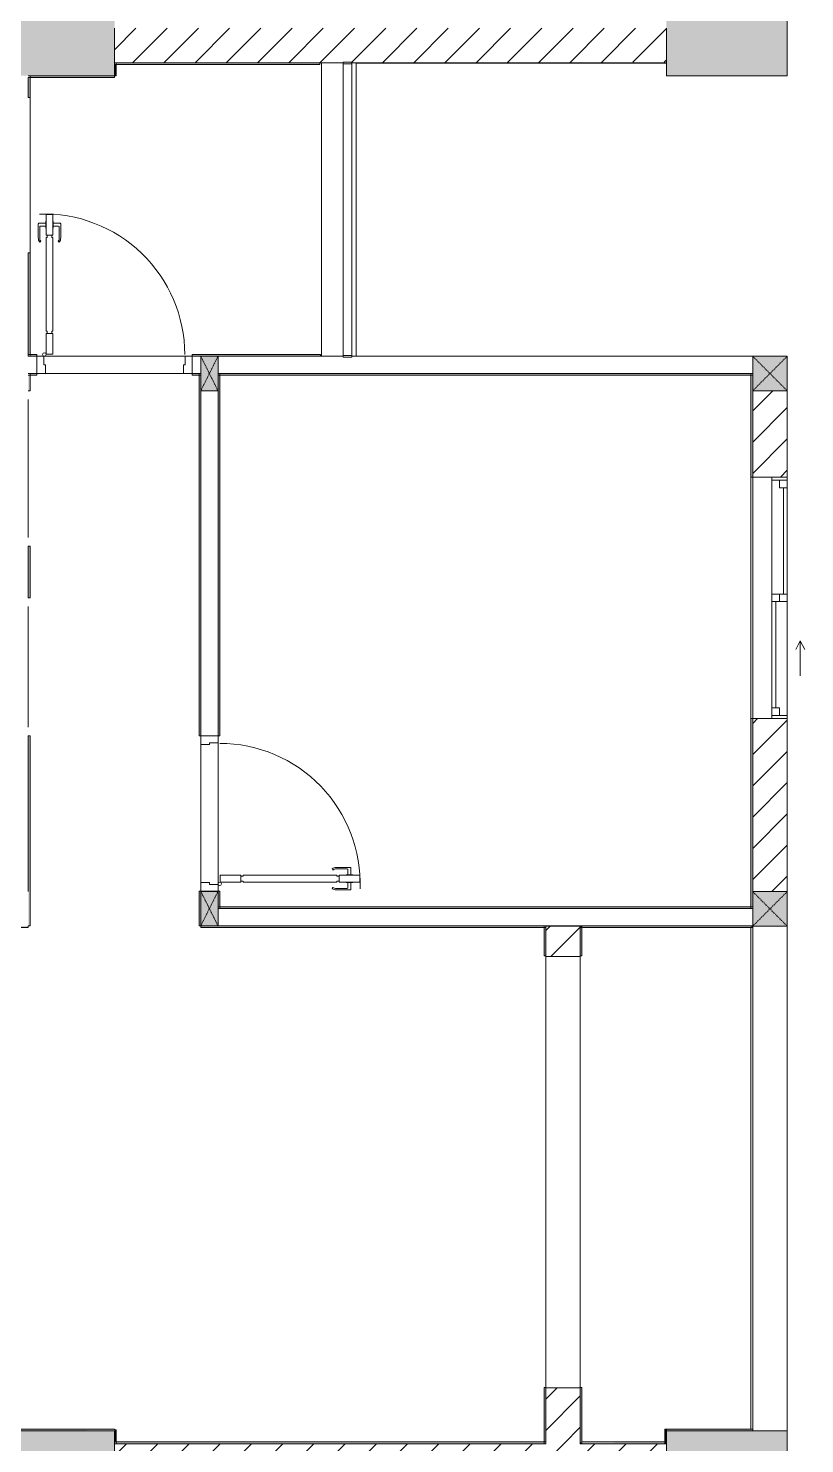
# Model space of a CAD drawing. Header units: millimetres. Extents: x 42054 to 236235, y 253 to 78637.
# Drawn here: x 231733 to 236235, y 53637 to 61837 of the extents above; entities that cross this region are included whole.
import ezdxf

# ---------------------------------------------------------------- set-up
doc = ezdxf.new("R2010")
doc.units = ezdxf.units.MM
doc.linetypes.add('IMPORT-Dash _2_', pattern=[6, 3, -3])
for name, color, linetype, lineweight in [('A-DETL-GENF-7', 130, 'Continuous', 9), ('A-DOOR-2', 130, 'Continuous', 9), ('A-FLOR-1', 130, 'Continuous', 9), ('A-FLOR-HRAL-4', 130, 'Continuous', 9), ('A-GLAZ-5', 130, 'Continuous', 9), ('A-WALL-1', 130, 'Continuous', 9), ('A-WALL-PATT-3', 130, 'Continuous', 9), ('A_1404_dwg-1', 130, 'Continuous', 9), ('I-WALL', 130, 'Continuous', 9), ('I-WALL-1', 130, 'Continuous', 9), ('S-COLS-1', 130, 'Continuous', 9), ('S-COLS-10', 130, 'IMPORT-Dash _2_', 9), ('S-COLS-2', 130, 'Continuous', 9), ('S-COLS-4', 130, 'Continuous', 9), ('S-COLS-HDLN-1', 130, 'IMPORT-Dash _2_', 9)]:
    doc.layers.add(name, color=color, linetype=linetype, lineweight=lineweight)
pattern_1 = [(45, (0, 0), (-90.50967, 90.50967), [])]

# ---------------------------------------------------------------- blocks, each defined once
blk = doc.blocks.new('A_1404_dwg_NCV_TKTC_KET CAU_rvt-1-TKTC_MB HOÀN THIỆN SÀN TẦNG 3-4-4819833-KeyPlan-CH1A')
at = {"layer": 'S-COLS-1'}
for points in [[(122862.6, 61561.9), (123352.6, 61561.9), (123352.6, 61911.9), (122052.6, 61911.9), (122052.6, 61561.9), (122742.6, 61561.9)], [(126552.6, 61561.9), (127252.6, 61561.9), (127252.6, 61911.9), (126552.6, 61911.9), (126552.6, 61578.1)], [(122852.6, 53361.9), (123352.6, 53361.9), (123352.6, 53711.9), (122052.6, 53711.9), (122052.6, 53361.9), (122752.6, 53361.9)], [(127252.6, 53361.9), (127252.6, 53711.9), (126552.6, 53711.9), (126552.6, 53361.9), (127052.6, 53361.9)]]:
    blk.add_hatch(color=256, dxfattribs=at).paths.add_polyline_path(points)
at = {"layer": 'A-FLOR-1'}
blk.add_line((124752.6, 61635.3), (126552.6, 61635.3), dxfattribs=at)
at = {"layer": 'S-COLS-2'}
for p, q in [((123352.6, 61636.9), (123352.6, 61836.9)), ((123352.6, 53436.9), (123352.6, 53636.9))]:
    blk.add_line(p, q, dxfattribs=at)
at = {"layer": 'S-COLS-2', "flags": 128}
for points in [[(126552.6, 61836.9), (126552.6, 61561.9), (127252.6, 61561.9), (127252.6, 61911.9), (127052.6, 61911.9)], [(126552.6, 53636.9), (126552.6, 53361.9), (127252.6, 53361.9), (127252.6, 53711.9), (127052.6, 53711.9)]]:
    blk.add_lwpolyline(points, dxfattribs=at)
blk = doc.blocks.new('A_1404_dwg_Railing - Railing-965958-TKTC_MB HOÀN THIỆN SÀN TẦNG 3-4-4819927-KeyPlan-CH1A')
at = {"layer": 'A-FLOR-HRAL-4'}
for p, q in [((127047.6, 56631.9), (127052.6, 56636.9)), ((127052.6, 56635.3), (127052.6, 56626.9)), ((126542.6, 53721.9), (126542.6, 53711.9)), ((126052.6, 53641.9), (126052.6, 53636.9)), ((126552.6, 53636.9), (126552.6, 53646.9))]:
    blk.add_line(p, q, dxfattribs=at)
at = {"layer": 'A-FLOR-HRAL-4', "flags": 128}
for points in [[(126062.6, 56626.9), (126052.6, 56636.9), (126052.6, 56626.9)], [(126552.6, 53721.9), (126542.6, 53721.9), (126552.6, 53711.9)], [(126057.6, 53641.9), (126052.6, 53636.9), (126062.6, 53636.9)], [(126542.6, 53636.9), (126552.6, 53636.9), (126542.6, 53646.9)]]:
    blk.add_lwpolyline(points, dxfattribs=at)
blk = doc.blocks.new('A_1404_dwg_DOOR_CW_01 CANH MO-PANEL KINH - DIW_01-900x2200-CỬA GỖ VÂN LAMINATE-553375-TKTC_MB HOÀN THIỆN SÀN TẦNG 3-4-4819841-KeyPlan-CH1A')
at = {"layer": 'A-DETL-GENF-7'}
for p, q in [((49614.6, 40123.9), (49614.6, 40203.4)), ((49657.6, 40207.4), (49618.6, 40207.4)), ((49622.6, 40186.4), (49622.6, 40123.9)), ((49657.6, 40190.4), (49626.6, 40190.4)), ((49701.6, 40207.4), (49740.6, 40207.4)), ((49701.6, 40190.4), (49732.6, 40190.4)), ((49736.6, 40186.4), (49736.6, 40123.9)), ((49744.6, 40123.9), (49744.6, 40203.4)), ((49622.7, 40098.1), (49629.3, 40102.7)), ((49736.4, 40098.1), (49729.9, 40102.7))]:
    blk.add_line(p, q, dxfattribs=at)
at = {"layer": 'A-DETL-GENF-7', "flags": 128}
for points in [[(49657.6, 40179.2), (49659.6, 40179.2), (49659.6, 40218.7), (49657.6, 40218.7)], [(49699.6, 40258.9), (49659.6, 40258.9), (49659.6, 40138.9), (49699.6, 40138.9)], [(49701.6, 40179.2), (49699.6, 40179.2), (49699.6, 40218.7), (49701.6, 40218.7)], [(49665.6, 39582.9), (49659.6, 39582.9), (49659.6, 40124.9), (49665.6, 40124.9), (49665.6, 40138.9), (49693.6, 40138.9), (49693.6, 40124.9), (49699.6, 40124.9), (49699.6, 39582.9), (49693.6, 39582.9), (49693.6, 39568.9), (49665.6, 39568.9)], [(49659.6, 39568.9), (49699.6, 39568.9), (49699.6, 39448.9), (49659.6, 39448.9)]]:
    blk.add_lwpolyline(points, close=True, dxfattribs=at)
at = {"layer": 'A-DETL-GENF-7'}
blk.add_circle((49709.6, 39446.9), 10, dxfattribs=at)
for centre, radius, start, end in [((49709.6, 39446.9), 814, 88, 180), ((49618.6, 40203.4), 4, 90, 180), ((49626.6, 40186.4), 4, 90, 180), ((49732.6, 40186.4), 4, 0, 90), ((49740.6, 40203.4), 4, 0, 90), ((49659.6, 40123.9), 45, 180, 215), ((49659.6, 40123.9), 37, 180, 215), ((49699.6, 40123.9), 37, 325, 0), ((49699.6, 40123.9), 45, 325, 0)]:
    blk.add_arc(centre, radius, start, end, dxfattribs=at)
at = {"layer": 'A-DOOR-2'}
blk.add_line((49709.6, 39436.9), (49684.6, 39436.9), dxfattribs=at)
at = {"layer": 'A-DOOR-2', "flags": 128}
for points in [[(48852.6, 39336.9), (48852.6, 39436.9), (48892.6, 39436.9), (48892.6, 39386.9), (48902.6, 39386.9), (48902.6, 39336.9)], [(49702.6, 39336.9), (49702.6, 39386.9), (49712.6, 39386.9), (49712.6, 39436.9), (49752.6, 39436.9), (49752.6, 39336.9)]]:
    blk.add_lwpolyline(points, close=True, dxfattribs=at)
blk = doc.blocks.new('A_1404_dwg_Railing - 50 x 10mm-901205-TKTC_MB HOÀN THIỆN SÀN TẦNG 3-4-4819863-KeyPlan-CH1A')
at = {"layer": 'A-FLOR-HRAL-4', "flags": 128}
blk.add_lwpolyline([(107982.6, 24611.9), (107982.6, 24561.9), (107972.6, 24561.9), (107972.6, 24611.9)], close=True, dxfattribs=at)
blk = doc.blocks.new('A_1404_dwg_Railing - Railing-1015808-TKTC_MB HOÀN THIỆN SÀN TẦNG 3-4-4819942-KeyPlan-CH1A')
at = {"layer": 'A-FLOR-HRAL-4'}
for p, q in [((124677.6, 61630.3), (124677.6, 59941.5)), ((124727.6, 59941.5), (124727.6, 61630.3))]:
    blk.add_line(p, q, dxfattribs=at)
at = {"rotation": 90.00000000000074}
for p in [(149289.4, -46342.3), (149289.4, -48041.1)]:
    blk.add_blockref('A_1404_dwg_Railing - 50 x 10mm-901205-TKTC_MB HOÀN THIỆN SÀN TẦNG 3-4-4819863-KeyPlan-CH1A', p, dxfattribs=at)
blk = doc.blocks.new('A_1404_dwg_G1_SOF - BO TRU - 100x200-746114-TKTC_MB HOÀN THIỆN SÀN TẦNG 3-4-4819846-KeyPlan-CH1A')
at = {"layer": 'S-COLS-1'}
blk.add_hatch(color=256, dxfattribs=at).paths.add_polyline_path([(49952.6, 40036.9), (49952.6, 40236.9), (49852.6, 40236.9), (49852.6, 40036.9)])
at = {"layer": 'S-COLS-1', "flags": 128}
blk.add_lwpolyline([(49852.6, 40036.9), (49852.6, 40236.9), (49952.6, 40236.9), (49952.6, 40036.9)], close=True, dxfattribs=at)
at = {"layer": 'S-COLS-HDLN-1'}
for p, q in [((49952.6, 40036.9), (49852.6, 40236.9)), ((49852.6, 40036.9), (49952.6, 40236.9))]:
    blk.add_line(p, q, dxfattribs=at)
blk = doc.blocks.new('A_1404_dwg_DOOR_CW_01 CANH MO-PANEL KINH - DIG_01-900x2200-CỬA NHÔM KÍNH-901226-TKTC_MB HOÀN THIỆN SÀN TẦNG 3-4-4819905-KeyPlan-CH1A')
at = {"layer": 'A-DETL-GENF-7'}
for p, q in [((37872.7, 26675.7), (37879.3, 26671.2)), ((37986.4, 26675.7), (37979.9, 26671.2)), ((37864.6, 26649.9), (37864.6, 26570.4)), ((37872.6, 26587.4), (37872.6, 26649.9)), ((37907.6, 26583.4), (37876.6, 26583.4)), ((37951.6, 26583.4), (37982.6, 26583.4)), ((37986.6, 26587.4), (37986.6, 26649.9)), ((37994.6, 26649.9), (37994.6, 26570.4)), ((37907.6, 26566.4), (37868.6, 26566.4)), ((37951.6, 26566.4), (37990.6, 26566.4))]:
    blk.add_line(p, q, dxfattribs=at)
at = {"layer": 'A-DETL-GENF-7', "flags": 128}
for points in [[(37909.6, 27204.9), (37949.6, 27204.9), (37949.6, 27324.9), (37909.6, 27324.9)], [(37915.6, 27190.9), (37909.6, 27190.9), (37909.6, 26648.9), (37915.6, 26648.9), (37915.6, 26634.9), (37943.6, 26634.9), (37943.6, 26648.9), (37949.6, 26648.9), (37949.6, 27190.9), (37943.6, 27190.9), (37943.6, 27204.9), (37915.6, 27204.9)], [(37907.6, 26594.7), (37909.6, 26594.7), (37909.6, 26555.2), (37907.6, 26555.2)], [(37949.6, 26514.9), (37909.6, 26514.9), (37909.6, 26634.9), (37949.6, 26634.9)], [(37951.6, 26594.7), (37949.6, 26594.7), (37949.6, 26555.2), (37951.6, 26555.2)]]:
    blk.add_lwpolyline(points, close=True, dxfattribs=at)
at = {"layer": 'A-DETL-GENF-7'}
blk.add_circle((37959.6, 27326.9), 10, dxfattribs=at)
for centre, radius, start, end in [((37959.6, 27326.9), 814, 180, 272), ((37909.6, 26649.9), 45, 145, 180), ((37909.6, 26649.9), 37, 145, 180), ((37949.6, 26649.9), 37, 0, 35), ((37949.6, 26649.9), 45, 0, 35), ((37868.6, 26570.4), 4, 180, 270), ((37876.6, 26587.4), 4, 180, 270), ((37982.6, 26587.4), 4, 270, 0), ((37990.6, 26570.4), 4, 270, 0)]:
    blk.add_arc(centre, radius, start, end, dxfattribs=at)
at = {"layer": 'A-DOOR-2'}
blk.add_line((37959.6, 27336.9), (37934.6, 27336.9), dxfattribs=at)
at = {"layer": 'A-DOOR-2', "flags": 128}
for points in [[(37152.6, 27436.9), (37102.6, 27436.9), (37102.6, 27336.9), (37142.6, 27336.9), (37142.6, 27386.9), (37152.6, 27386.9)], [(38002.6, 27436.9), (37952.6, 27436.9), (37952.6, 27386.9), (37962.6, 27386.9), (37962.6, 27336.9), (38002.6, 27336.9)]]:
    blk.add_lwpolyline(points, close=True, dxfattribs=at)
blk = doc.blocks.new('A_1404_dwg_NCV_TKTC_TANG 3 - 4_rvt-1-TKTC_MB HOÀN THIỆN SÀN TẦNG 3-4-4819943-KeyPlan-CH1A')
at = {"layer": 'A-WALL-PATT-3'}
for points in [[(123352.6, 61561.9), (123362.6, 61561.9), (123362.6, 61626.9), (123352.6, 61626.9), (123352.6, 61578.1)], [(124542.6, 61626.9), (124542.6, 61636.9), (123362.6, 61636.9), (123362.6, 61626.9), (124423.1, 61626.9)], [(123352.6, 61551.9), (123352.6, 61561.9), (122862.6, 61561.9), (122862.6, 61551.9), (122902.6, 61551.9)], [(124423.1, 59826.9), (127042.6, 59826.9), (127042.6, 59836.9), (123962.6, 59836.9), (123962.6, 59826.9)], [(126052.6, 56736.9), (127042.6, 56736.9), (127042.6, 56746.9), (123962.6, 56746.9), (123962.6, 56736.9), (125852.6, 56736.9)], [(122752.6, 56626.9), (122852.6, 56626.9), (122852.6, 56636.9), (119062.6, 56636.9), (119062.6, 56626.9), (122052.6, 56626.9)], [(123952.6, 56626.9), (125842.6, 56626.9), (125842.6, 56636.9), (123852.6, 56636.9), (123852.6, 56626.9)], [(126552.6, 56626.9), (127047.6, 56626.9), (127042.6, 56636.9), (126062.6, 56635.3), (126062.6, 56626.9)], [(122852.6, 53711.9), (123352.6, 53716.9), (123352.6, 53721.9), (122042.6, 53721.9), (122042.6, 53711.9), (122052.6, 53711.9)], [(123362.6, 53646.9), (123362.6, 53716.9), (123352.6, 53711.9), (123352.6, 53646.9)], [(126552.6, 53646.9), (126552.6, 53711.9), (126542.6, 53711.9), (126542.6, 53646.9)], [(127052.6, 53711.9), (127047.6, 53721.9), (126552.6, 53721.9), (126552.6, 53711.9), (127047.6, 53711.9)], [(125842.6, 53636.9), (125842.6, 53646.9), (123362.6, 53646.9), (123362.6, 53636.9), (124727.6, 53636.9)], [(126542.6, 53636.9), (126542.6, 53646.9), (126062.6, 53641.9), (126062.6, 53636.9)]]:
    blk.add_hatch(color=256, dxfattribs=at).paths.add_polyline_path(points)
h = blk.add_hatch(color=256, dxfattribs=at)
h.paths.add_polyline_path([(122862.6, 59946.9), (122862.6, 60536.9), (122852.6, 60536.9), (122852.6, 59946.9)])
h.paths.add_polyline_path([(122862.6, 61436.9), (122862.6, 61551.9), (122852.6, 61551.9), (122852.6, 61436.9)])
h = blk.add_hatch(color=256, dxfattribs=at)
h.paths.add_polyline_path([(123842.6, 59936.9), (124547.6, 59936.9), (124547.6, 59946.9), (123802.6, 59946.9), (123802.6, 59936.9)])
h.paths.add_polyline_path([(122862.6, 59936.9), (122902.6, 59936.9), (122902.6, 59946.9), (122862.6, 59946.9)])
h = blk.add_hatch(color=256, dxfattribs=at)
h.paths.add_polyline_path([(122862.6, 56636.9), (122862.6, 57737.3), (122852.6, 57737.3), (122852.6, 56636.9)])
h.paths.add_polyline_path([(122852.6, 58537.3), (122862.6, 58538.9), (122862.6, 58836.9), (122852.6, 58836.9), (122852.6, 58538.9)])
h.paths.add_polyline_path([(122852.6, 59736.9), (122862.6, 59736.9), (122862.6, 59826.9), (122852.6, 59826.9)])
h = blk.add_hatch(color=256, dxfattribs=at)
h.paths.add_polyline_path([(122862.6, 59826.9), (122902.6, 59826.9), (122902.6, 59836.9), (122862.6, 59836.9)])
h.paths.add_polyline_path([(123802.6, 59826.9), (123842.6, 59826.9), (123842.6, 59836.9), (123802.6, 59836.9)])
h = blk.add_hatch(color=256, dxfattribs=at)
h.paths.add_polyline_path([(123842.6, 56636.9), (123852.6, 56636.9), (123852.6, 56837.3), (123842.6, 56835.3)])
h.paths.add_polyline_path([(123852.6, 57737.3), (123852.6, 59826.9), (123842.6, 59826.9), (123842.6, 57737.3)])
h = blk.add_hatch(color=256, dxfattribs=at)
h.paths.add_polyline_path([(123962.6, 56746.9), (123962.6, 56837.3), (123952.6, 56835.3), (123952.6, 56746.9)])
h.paths.add_polyline_path([(123962.6, 57737.3), (123962.6, 59826.9), (123952.6, 59826.9), (123952.6, 57737.3)])
h = blk.add_hatch(color=256, dxfattribs=at)
h.paths.add_polyline_path([(127052.6, 56746.9), (127052.6, 57837.4), (127042.6, 57837.4), (127042.6, 56746.9)])
h.paths.add_polyline_path([(127052.6, 59237.4), (127052.6, 59826.9), (127042.6, 59826.9), (127042.6, 59237.4)])
h = blk.add_hatch(color=256, dxfattribs=at)
h.paths.add_polyline_path([(125852.6, 53646.9), (125852.6, 53962.4), (125842.6, 53960.3), (125842.6, 53646.9)])
h.paths.add_polyline_path([(125852.6, 56462.4), (125852.6, 56626.9), (125842.6, 56626.9), (125842.6, 56462.4)])
h = blk.add_hatch(color=256, dxfattribs=at)
h.paths.add_polyline_path([(126062.6, 53641.9), (126062.6, 53962.4), (126052.6, 53960.3), (126052.6, 53641.9)])
h.paths.add_polyline_path([(126062.6, 56462.4), (126062.6, 56626.9), (126052.6, 56626.9), (126052.6, 56462.4)])
at = {"layer": 'A-FLOR-1'}
for p, q in [((124552.6, 61636.9), (124542.6, 61636.9)), ((122862.6, 61561.9), (122852.6, 61561.9)), ((123762.6, 59936.9), (122942.6, 59936.9)), ((127052.6, 59826.9), (127052.6, 59836.9)), ((127052.6, 56736.9), (127052.6, 56746.9)), ((125852.6, 56626.9), (125852.6, 56636.9)), ((126052.6, 53962.4), (126052.6, 56460.3)), ((125852.6, 53960.3), (126052.6, 53960.3))]:
    blk.add_line(p, q, dxfattribs=at)
at = {"layer": 'A-FLOR-1', "flags": 128}
for points in [[(123362.6, 61636.9), (123352.6, 61636.9), (123352.6, 61626.9)], [(126052.6, 56462.4), (126052.6, 56460.3), (125852.6, 56460.3), (125852.6, 53962.4), (125852.6, 56462.4)], [(123352.6, 53646.9), (123352.6, 53636.9), (123362.6, 53636.9)], [(125842.6, 53636.9), (125852.6, 53636.9), (125852.6, 53646.9)]]:
    blk.add_lwpolyline(points, dxfattribs=at)
for points in [[(123752.6, 59836.9), (122952.6, 59836.9)], [(122852.6, 59686.9), (122852.6, 58886.9)], [(122852.6, 58487.3), (122852.6, 57787.3)], [(123852.6, 56887.3), (123852.6, 57687.3)], [(123952.6, 57697.3), (123952.6, 56877.3)]]:
    blk.add_lwpolyline(points, close=True, dxfattribs=at)
at = {"layer": 'A-WALL-1'}
for p, q in [((122902.6, 59936.9), (122862.6, 59936.9)), ((122902.6, 59836.9), (122902.6, 59936.9)), ((122942.6, 59936.9), (123762.6, 59936.9)), ((123802.6, 59936.9), (123802.6, 59836.9)), ((123852.6, 59936.9), (123802.6, 59936.9)), ((124677.6, 59936.9), (123952.6, 59936.9)), ((127052.6, 59936.9), (124727.6, 59936.9)), ((127052.6, 59836.9), (127052.6, 59936.9)), ((122852.6, 59836.9), (122862.6, 59836.9)), ((122862.6, 59836.9), (122902.6, 59836.9)), ((123752.6, 59836.9), (122952.6, 59836.9)), ((123802.6, 59836.9), (123842.6, 59836.9)), ((123842.6, 59836.9), (123852.6, 59836.9)), ((123952.6, 59836.9), (127052.6, 59836.9)), ((123952.6, 59736.5), (123852.6, 59736.5)), ((123852.6, 59736.5), (123852.6, 57737.3)), ((123952.6, 57737.3), (123952.6, 59736.5)), ((123852.6, 57737.3), (123952.6, 57737.3)), ((123852.6, 56887.3), (123852.6, 57687.3)), ((123952.6, 57697.3), (123952.6, 56877.3)), ((123952.6, 56837.3), (123852.6, 56837.3)), ((127052.6, 56736.9), (123952.6, 56736.9)), ((127052.6, 56636.9), (127052.6, 56736.9)), ((123952.6, 56636.9), (127052.6, 56636.9))]:
    blk.add_line(p, q, dxfattribs=at)
at = {"layer": 'A-WALL-1', "flags": 128}
for points in [[(124552.6, 59936.9), (124552.6, 61636.9), (124677.6, 61636.9)], [(124727.6, 61636.9), (124752.6, 61636.9), (124752.6, 59936.9)], [(122862.6, 59936.9), (122852.6, 59936.9), (122852.6, 59946.9)]]:
    blk.add_lwpolyline(points, dxfattribs=at)
at = {"layer": 'I-WALL'}
for p, q in [((122852.6, 61551.9), (122852.6, 61436.9)), ((122862.6, 61436.9), (122862.6, 60536.9)), ((122852.6, 60536.9), (122852.6, 59946.9)), ((122862.6, 59936.9), (122902.6, 59936.9)), ((123802.6, 59936.9), (123852.6, 59936.9)), ((122902.6, 59836.9), (122862.6, 59836.9)), ((123842.6, 59836.9), (123802.6, 59836.9)), ((123852.6, 57737.3), (123852.6, 59736.5)), ((123952.6, 59736.5), (123952.6, 57737.3)), ((127042.6, 57837.4), (127042.6, 59237.4)), ((127052.6, 59237.4), (127052.6, 57837.4)), ((122852.6, 58836.9), (122852.6, 58537.3)), ((122852.6, 57737.3), (122852.6, 56836.9)), ((127042.6, 53721.9), (127042.6, 56626.9))]:
    blk.add_line(p, q, dxfattribs=at)
at = {"layer": 'I-WALL', "flags": 128}
blk.add_lwpolyline([(127047.6, 56626.9), (127052.6, 56626.9), (127052.6, 53721.9)], dxfattribs=at)
at = {"layer": 'I-WALL-1'}
for p, q in [((127052.6, 59826.9), (127042.6, 59826.9)), ((127052.6, 59736.9), (127052.6, 59826.9)), ((127052.6, 56746.9), (127052.6, 56835.3))]:
    blk.add_line(p, q, dxfattribs=at)
at = {"layer": 'I-WALL-1', "flags": 128}
for points in [[(123362.6, 61561.9), (123352.6, 61561.9), (123352.6, 61626.9), (123362.6, 61626.9), (124542.6, 61626.9), (124542.6, 61636.9), (123362.6, 61636.9), (123362.6, 61626.9)], [(122862.6, 61551.9), (123352.6, 61551.9), (123352.6, 61561.9), (122862.6, 61561.9)], [(127042.6, 56746.9), (123962.6, 56746.9), (123962.6, 56736.9), (127042.6, 56736.9)], [(125842.6, 56626.9), (125842.6, 56462.4), (125852.6, 56462.4), (125852.6, 56626.9)], [(126052.6, 56626.9), (126052.6, 56462.4), (126062.6, 56462.4), (126062.6, 56626.9)], [(126062.6, 56626.9), (127047.6, 56626.9), (127047.6, 56636.9), (126062.6, 56636.9)], [(125842.6, 53962.4), (125842.6, 53646.9), (123362.6, 53646.9), (123362.6, 53636.9), (125842.6, 53636.9), (125842.6, 53646.9), (125852.6, 53646.9), (125852.6, 53962.4)], [(126542.6, 53711.9), (126552.6, 53711.9), (126552.6, 53646.9), (126542.6, 53646.9), (126062.6, 53646.9), (126062.6, 53962.4), (126052.6, 53962.4), (126052.6, 53641.9), (126062.6, 53641.9), (126062.6, 53636.9), (126542.6, 53636.9), (126542.6, 53646.9)], [(123352.6, 53721.9), (122042.6, 53721.9), (122042.6, 53711.9), (122042.6, 53646.9), (122052.6, 53646.9), (122052.6, 53711.9), (123352.6, 53711.9), (123352.6, 53646.9), (123362.6, 53646.9), (123362.6, 53716.9), (123352.6, 53716.9)], [(127052.6, 53721.9), (126552.6, 53721.9), (126552.6, 53711.9), (127052.6, 53711.9)]]:
    blk.add_lwpolyline(points, close=True, dxfattribs=at)
for points in [[(122852.6, 61436.9), (122862.6, 61436.9), (122862.6, 61551.9), (122852.6, 61551.9)], [(122852.6, 59946.9), (122862.6, 59946.9), (122862.6, 60536.9), (122852.6, 60536.9)], [(122902.6, 59936.9), (122902.6, 59946.9), (122862.6, 59946.9), (122862.6, 59936.9)], [(123952.6, 59936.9), (124547.6, 59936.9), (124547.6, 59946.9), (123802.6, 59946.9), (123802.6, 59936.9)], [(122852.6, 59736.9), (122862.6, 59736.9), (122862.6, 59826.9), (122852.6, 59826.9)], [(122862.6, 59836.9), (122862.6, 59826.9), (122902.6, 59826.9), (122902.6, 59836.9)], [(123802.6, 59836.9), (123802.6, 59826.9), (123842.6, 59826.9), (123842.6, 59836.9)], [(123852.6, 59826.9), (123842.6, 59826.9), (123842.6, 57737.3), (123852.6, 57737.3)], [(123952.6, 59826.9), (123962.6, 59826.9), (127042.6, 59826.9), (127042.6, 59836.9), (123962.6, 59836.9), (123962.6, 59826.9), (123962.6, 57737.3), (123952.6, 57737.3)], [(127042.6, 59826.9), (127042.6, 59237.4), (127052.6, 59237.4), (127052.6, 59736.9)], [(122852.6, 58537.3), (122862.6, 58537.3), (122862.6, 58836.9), (122852.6, 58836.9)], [(127042.6, 57837.4), (127042.6, 56746.9), (127052.6, 56746.9)], [(127052.6, 56835.3), (127052.6, 57837.4), (127042.6, 57837.4)], [(120852.6, 56636.9), (119062.6, 56636.9), (119062.6, 56626.9), (122852.6, 56626.9), (122852.6, 56636.9), (122862.6, 56636.9), (122862.6, 57737.3), (122852.6, 57737.3)], [(123852.6, 56837.3), (123842.6, 56837.3), (123842.6, 56636.9), (123852.6, 56636.9), (123852.6, 56626.9), (125842.6, 56626.9), (125842.6, 56636.9), (123952.6, 56636.9)], [(123952.6, 56746.9), (123962.6, 56746.9), (123962.6, 56837.3), (123952.6, 56837.3)]]:
    blk.add_lwpolyline(points, dxfattribs=at)
for name in ['A_1404_dwg_Railing - Railing-1015808-TKTC_MB HOÀN THIỆN SÀN TẦNG 3-4-4819942-KeyPlan-CH1A', 'A_1404_dwg_Railing - Railing-965958-TKTC_MB HOÀN THIỆN SÀN TẦNG 3-4-4819927-KeyPlan-CH1A']:
    blk.add_blockref(name, (0, 0))
for name, p, rotation in [('A_1404_dwg_DOOR_CW_01 CANH MO-PANEL KINH - DIG_01-900x2200-CỬA NHÔM KÍNH-901226-TKTC_MB HOÀN THIỆN SÀN TẦNG 3-4-4819905-KeyPlan-CH1A', (160905.1, 87273.9), 180), ('A_1404_dwg_G1_SOF - BO TRU - 100x200-746114-TKTC_MB HOÀN THIỆN SÀN TẦNG 3-4-4819846-KeyPlan-CH1A', (173805.1, 99973.9), 180), ('A_1404_dwg_DOOR_CW_01 CANH MO-PANEL KINH - DIW_01-900x2200-CỬA GỖ VÂN LAMINATE-553375-TKTC_MB HOÀN THIỆN SÀN TẦNG 3-4-4819841-KeyPlan-CH1A', (84515.6, 106589.9), 270), ('A_1404_dwg_G1_SOF - BO TRU - 100x200-746114-TKTC_MB HOÀN THIỆN SÀN TẦNG 3-4-4819846-KeyPlan-CH1A', (173805.1, 96873.9), 180)]:
    blk.add_blockref(name, p, dxfattribs=dict(rotation=rotation))
blk = doc.blocks.new('A_1404_dwg_1_FAMILY RVT - W01-WxH 1400x1400xmm-389822-TKTC_MB HOÀN THIỆN SÀN TẦNG 3-4-4819949-KeyPlan-CH1A')
at = {"layer": 'A-GLAZ-5'}
for p, q in [((50000.9, 78313.1), (50204.1, 78313.1)), ((49052.5, 78236.9), (49052.5, 78036.9)), ((49071.5, 78236.9), (49071.5, 78148)), ((49730.3, 78236.9), (49774.7, 78236.9)), ((50433.4, 78236.9), (50433.4, 78148)), ((49116, 78214.7), (49730.3, 78214.7)), ((49774.7, 78192.5), (49730.3, 78192.5)), ((49774.7, 78170.3), (50389, 78170.3))]:
    blk.add_line(p, q, dxfattribs=at)
at = {"layer": 'A-GLAZ-5', "flags": 128}
for points in [[(50051.7, 78338.5), (50000.9, 78313.1), (50051.7, 78287.7)], [(50452.5, 78036.9), (50452.5, 78236.9), (49052.5, 78236.9), (49116, 78236.9)], [(49730.3, 78148), (49730.3, 78236.9), (49116, 78236.9), (49116, 78192.5), (49071.5, 78192.5)], [(49774.7, 78148), (49774.7, 78236.9), (50433.4, 78236.9), (50452.5, 78236.9)], [(49052.5, 78148), (49071.5, 78148), (49730.3, 78148), (49774.7, 78148), (50389, 78148), (50452.5, 78148)], [(50433.4, 78192.5), (50389, 78192.5), (50389, 78148)]]:
    blk.add_lwpolyline(points, dxfattribs=at)
blk = doc.blocks.new('A_1404_dwg_G1_SOF - BO TRU - 200x200-V122-TKTC_MB HOÀN THIỆN SÀN TẦNG 3-4-4820044-KeyPlan-CH1A')
at = {"layer": 'S-COLS-10'}
blk.add_hatch(color=256, dxfattribs=at).paths.add_polyline_path([(127052.6, 67936.9), (127252.6, 67936.9), (127252.6, 68136.9), (127052.6, 68136.9), (127052.6, 68026.9)])
at = {"layer": 'S-COLS-4', "flags": 128}
blk.add_lwpolyline([(127052.6, 68136.9), (127252.6, 68136.9), (127252.6, 67936.9), (127052.6, 67936.9)], dxfattribs=at)
at = {"layer": 'S-COLS-HDLN-1'}
for p, q in [((127052.6, 68136.9), (127252.6, 67936.9)), ((127252.6, 68136.9), (127052.6, 67936.9))]:
    blk.add_line(p, q, dxfattribs=at)
blk = doc.blocks.new('A_1404_dwg-4819832-KeyPlan-CH1A')
at = {"layer": 'A-WALL-PATT-3'}
h = blk.add_hatch(dxfattribs=at)
h.set_pattern_fill('FP_26', color=256, style=0, pattern_type=2)
h.set_pattern_definition(pattern_1)
h.paths.add_polyline_path([(124542.6, 61636.9), (126552.6, 61640.3), (126552.6, 61836.9), (123352.6, 61836.9), (123352.6, 61636.9), (124423.1, 61636.9)])
h = blk.add_hatch(dxfattribs=at)
h.set_pattern_fill('FP_26', color=256, style=0, pattern_type=2)
h.set_pattern_definition(pattern_1)
h.paths.add_polyline_path([(127252.6, 56835.3), (127252.6, 57837.4), (127052.6, 57837.4), (127052.6, 56835.3)])
h.paths.add_polyline_path([(127252.6, 59237.4), (127252.6, 59736.9), (127052.6, 59736.9), (127052.6, 59237.4)])
h = blk.add_hatch(dxfattribs=at)
h.set_pattern_fill('FP_26', color=256, style=0, pattern_type=2)
h.set_pattern_definition(pattern_1)
h.paths.add_polyline_path([(126052.6, 53636.9), (126052.6, 53960.3), (125852.6, 53960.3), (125852.6, 53636.9)])
h.paths.add_polyline_path([(125852.6, 56460.3), (126052.6, 56462.4), (126052.6, 56635.3), (125852.6, 56635.3), (125852.6, 56462.4)])
h = blk.add_hatch(dxfattribs=at)
h.set_pattern_fill('FP_26', color=256, style=0, pattern_type=2)
h.set_pattern_definition(pattern_1)
h.paths.add_polyline_path([(126552.6, 53436.9), (126552.6, 53636.9), (123352.6, 53636.9), (123352.6, 53436.9), (124727.6, 53436.9)])
at = {"layer": 'A-WALL-1'}
for p, q in [((123352.6, 61836.9), (123352.6, 61636.9)), ((126552.6, 61636.9), (126552.6, 61836.9)), ((124752.6, 61636.9), (126552.6, 61636.9)), ((127252.6, 59237.4), (127252.6, 59736.9)), ((127252.6, 56835.3), (127252.6, 57837.4)), ((126052.6, 56635.3), (125852.6, 56635.3)), ((127252.6, 56635.3), (127252.6, 53711.9))]:
    blk.add_line(p, q, dxfattribs=at)
for name, p in [('A_1404_dwg_NCV_TKTC_KET CAU_rvt-1-TKTC_MB HOÀN THIỆN SÀN TẦNG 3-4-4819833-KeyPlan-CH1A', (0, 0)), ('A_1404_dwg_NCV_TKTC_TANG 3 - 4_rvt-1-TKTC_MB HOÀN THIỆN SÀN TẦNG 3-4-4819943-KeyPlan-CH1A', (0, 0)), ('A_1404_dwg_G1_SOF - BO TRU - 200x200-V122-TKTC_MB HOÀN THIỆN SÀN TẦNG 3-4-4820044-KeyPlan-CH1A', (0, -8200)), ('A_1404_dwg_G1_SOF - BO TRU - 200x200-V122-TKTC_MB HOÀN THIỆN SÀN TẦNG 3-4-4820044-KeyPlan-CH1A', (0, -11301.6))]:
    blk.add_blockref(name, p)
at = {"rotation": 270}
blk.add_blockref('A_1404_dwg_1_FAMILY RVT - W01-WxH 1400x1400xmm-389822-TKTC_MB HOÀN THIỆN SÀN TẦNG 3-4-4819949-KeyPlan-CH1A', (49015.6, 108289.9), dxfattribs=at)

msp = doc.modelspace()

# ---------------------------------------------------------------- block references
at = {"layer": 'A_1404_dwg-1'}
msp.add_blockref('A_1404_dwg-4819832-KeyPlan-CH1A', (108880.5, 0), dxfattribs=at)

doc.saveas('drawing.dxf')
